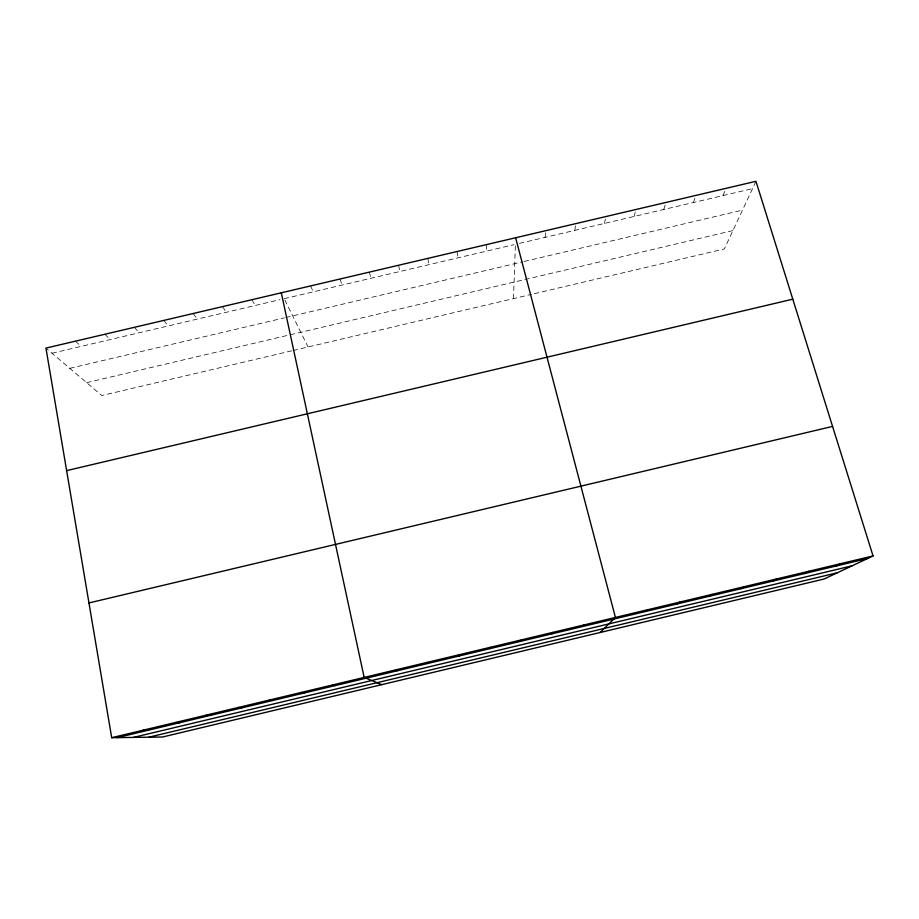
<?xml version="1.0" encoding="UTF-8"?>
<svg xmlns="http://www.w3.org/2000/svg" width="919" height="919" viewBox="0 0 919 919"><rect width="100%" height="100%" fill="white"/><g stroke="black" fill="none" stroke-linecap="round" stroke-linejoin="round"><path stroke-width="0.69" stroke-dasharray="4.59 3.45" d="M513.514 298.595L515.398 244.351M545.093 237.378L545.725 230.692M574.777 230.405L575.811 223.627M604.449 223.432L605.874 216.562M634.099 216.459L635.925 209.498M663.736 209.498L665.965 202.444M693.351 202.536L695.982 195.391M722.954 195.586L725.976 188.349M755.958 181.307L724.367 248.946L532.963 294.011M86.639 382.672L732.948 230.577M291.794 350.805L101.791 395.549L45.95 348.094M293.15 350.484L531.573 294.344M52.004 353.241L280.065 299.651M284.201 298.675L514.02 244.672M519.442 243.397L752.535 188.625M69.764 368.335L284.362 317.871M285.752 317.537L522.877 261.777M524.232 261.455L742.495 210.129M75.427 341.179L81.079 346.406M104.892 334.252L110.142 339.582M134.335 327.336L139.194 332.758M163.754 320.421L168.234 325.935M193.174 313.517L197.252 319.111M222.57 306.613L226.246 312.299M251.944 299.709L255.229 305.487M284.821 299.939L308.049 346.98M310.656 285.912L313.161 291.874M339.984 279.031L342.098 285.074M369.3 272.139L371.023 278.285M398.593 265.258L399.926 271.484M427.875 258.377L428.817 264.695M457.145 251.507L457.685 257.917M486.392 244.626L486.553 251.128"/><path stroke-width="1.38" d="M521.004 641.232L521.337 639.9M551.94 633.846L552.721 632.41M582.853 626.459L584.082 624.931M600.118 632.502L615.42 617.442L515.628 237.768M645.563 611.491L647.688 609.734M677.36 603.898L679.945 602.037M709.123 596.316L712.179 594.34M740.886 588.734L744.39 586.655M772.615 581.164L776.589 578.97M804.332 573.582L808.754 571.285M836.037 566.024L840.919 563.611M873.05 555.938L824.171 578.993L162.479 737.027L111.704 737.693L45.95 348.094L755.958 181.307L873.05 555.938L111.704 737.693M148.786 737.21L837.358 572.767M88.959 602.944L832.568 426.405M117.253 737.624L867.72 558.453M133.462 737.406L852.108 565.817M66.627 470.631L792.798 299.169M143.33 730.145L148.418 730.18M174.932 722.598L179.573 722.748M206.511 715.062L210.704 715.315M238.078 707.527L241.812 707.883M269.635 699.991L272.909 700.462M301.156 692.466L303.982 693.041M332.667 684.942L335.044 685.631M381.753 684.655L364.165 677.429L281.306 292.805M395.629 669.917L397.1 670.813M427.082 662.404L428.105 663.403M458.524 654.902L459.098 656.005M489.942 647.401L490.057 648.619"/></g></svg>
